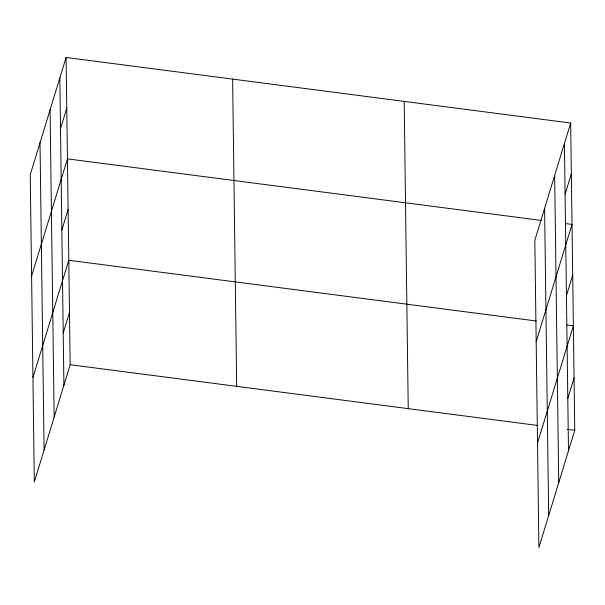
<?xml version="1.0" encoding="UTF-8"?>
<svg xmlns="http://www.w3.org/2000/svg" width="605" height="605" viewBox="0 0 605 605"><rect width="100%" height="100%" fill="white"/><g stroke="black" fill="none" stroke-linecap="round" stroke-linejoin="round"><path stroke-width="0.91" d="M66.096 57.467L30.25 174.716L34.319 481.966L70.165 364.717L66.096 57.467L570.681 123.034L574.75 430.284L538.904 547.533L534.835 240.283L570.681 123.034M60.515 128.631L66.769 108.166M31.596 276.107L67.442 158.865L541.498 220.462M61.854 230.021L68.108 209.557M32.935 377.505L68.781 260.256L536.363 321.013M63.222 332.947L69.477 312.49M565.093 194.19L571.347 173.726M536.174 341.674L572.02 224.425L565.546 223.585M566.439 295.58L572.693 275.124M537.52 443.064L573.366 325.815L566.893 324.976M567.8 398.514L574.054 378.049M70.165 364.717L537.747 425.474M567.346 429.323L574.75 430.284M564.42 143.491L568.496 450.74M554.656 175.435L558.733 482.684M544.598 208.339L548.667 515.589M404.163 101.398L408.239 408.647M232.607 79.104L236.684 386.353M59.842 77.932L63.911 385.181M50.079 109.868L54.147 417.117M40.013 142.78L44.089 450.029"/></g></svg>
